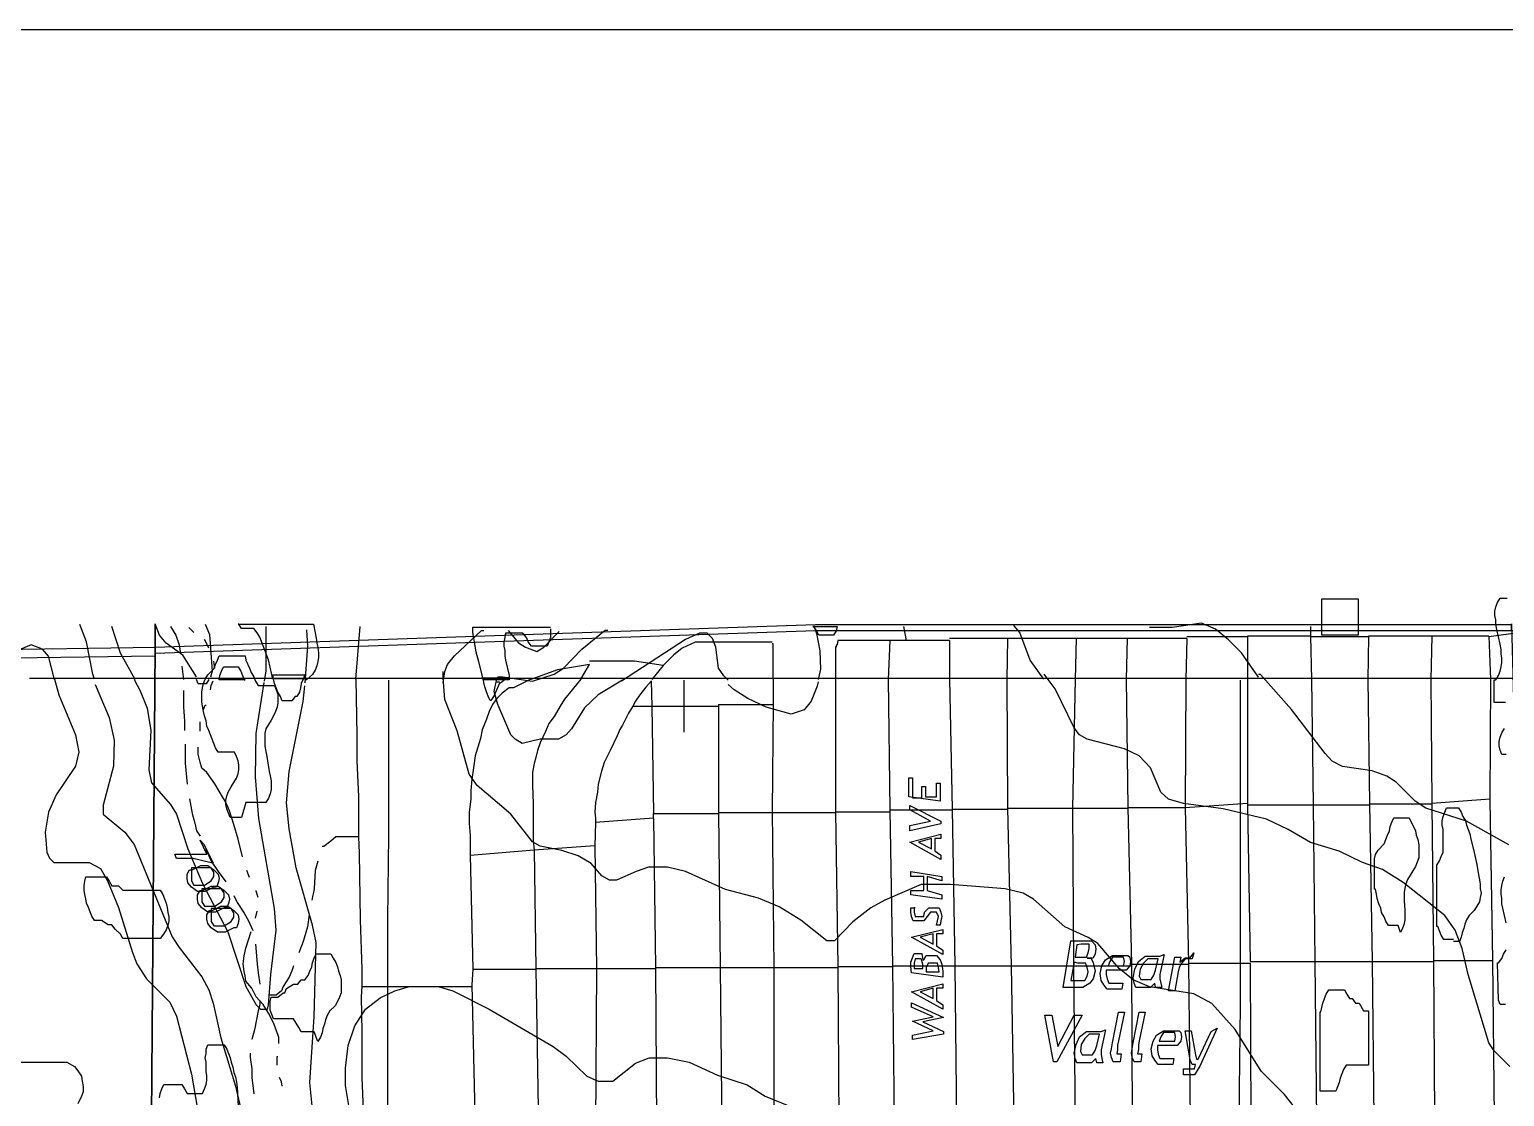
# Model space of a CAD drawing. Extents: x -0.82 to 6.83, y -0.63 to 7.9.
# Drawn here: x 1.631 to 2.53, y 6.971 to 7.621 of the extents above; entities that cross this region are included whole.
import ezdxf

# ---------------------------------------------------------------- set-up
doc = ezdxf.new("R2010")
doc.units = 0
for name, color, linetype in [('Elevations', 7, 'CONTINUOUS'), ('Grid', 7, 'CONTINUOUS'), ('Labels', 7, 'CONTINUOUS'), ('roads', 7, 'CONTINUOUS'), ('topo', 7, 'CONTINUOUS'), ('topo_grid', 7, 'CONTINUOUS'), ('water', 7, 'CONTINUOUS'), ('white', 7, 'CONTINUOUS')]:
    doc.layers.add(name, color=color, linetype=linetype)

msp = doc.modelspace()

# ---------------------------------------------------------------- linework, layer by layer
at = {"layer": 'Elevations', "color": 1}
for points in [[(1.737146, 7.124908), (1.742945, 7.113266), (1.741892, 7.113266), (1.73082, 7.115912), (1.720802, 7.115912), (1.719746, 7.118558), (1.722911, 7.118558), (1.727129, 7.118558), (1.732401, 7.118558), (1.739255, 7.118558), (1.735037, 7.127024)], [(1.743473, 7.109112), (1.746108, 7.106466), (1.746635, 7.10382), (1.746108, 7.101175), (1.745052, 7.098529), (1.74347, 7.098529), (1.738197, 7.095883), (1.733452, 7.095883), (1.729761, 7.098529), (1.727653, 7.101175), (1.727126, 7.10382), (1.727126, 7.106466), (1.728708, 7.109112), (1.730291, 7.109112), (1.735563, 7.111758), (1.739781, 7.111758)], [(1.729764, 7.102259), (1.731346, 7.099614), (1.733982, 7.099614), (1.737672, 7.099614), (1.74189, 7.102259), (1.743473, 7.104905), (1.743473, 7.107551), (1.74189, 7.110197), (1.739255, 7.110197), (1.735564, 7.110197), (1.7324, 7.110197), (1.730818, 7.110197), (1.729762, 7.110197)], [(1.749799, 7.096439), (1.752437, 7.093793), (1.752964, 7.091147), (1.752437, 7.088501), (1.751381, 7.085855), (1.749799, 7.085855), (1.744527, 7.083209), (1.739782, 7.083209), (1.736091, 7.085855), (1.733982, 7.088501), (1.733456, 7.091147), (1.733456, 7.093793), (1.735038, 7.096439), (1.73662, 7.096439), (1.741892, 7.099084), (1.74611, 7.099084)], [(1.736091, 7.089586), (1.737673, 7.08694), (1.740309, 7.08694), (1.743999, 7.08694), (1.748217, 7.089586), (1.7498, 7.092232), (1.7498, 7.094878), (1.748217, 7.097523), (1.74558, 7.097523), (1.74189, 7.097523), (1.738726, 7.097523), (1.737144, 7.097523), (1.736088, 7.097523)], [(1.755599, 7.084321), (1.758234, 7.081675), (1.758761, 7.079029), (1.758234, 7.076383), (1.757181, 7.073737), (1.755599, 7.073737), (1.750327, 7.071091), (1.745581, 7.071091), (1.741891, 7.073737), (1.739782, 7.076383), (1.739256, 7.079029), (1.739256, 7.081675), (1.740838, 7.084321), (1.74242, 7.084321), (1.747693, 7.086966), (1.751911, 7.086966)], [(1.741891, 7.077468), (1.743473, 7.074822), (1.746108, 7.074822), (1.749799, 7.074822), (1.754017, 7.077468), (1.755599, 7.080114), (1.755599, 7.08276), (1.754017, 7.085405), (1.751381, 7.085405), (1.747691, 7.085405), (1.744527, 7.085405), (1.742945, 7.085405), (1.741892, 7.085405)]]:
    msp.add_lwpolyline(points, close=True, dxfattribs=at)
at = {"layer": 'Grid', "color": 1}
for points in [[(1.707619, 7.257252), (1.707619, 7.239261), (1.491972, 7.236086), (1.276851, 7.23344), (1.070167, 7.23344), (0.966822, 7.23344), (0.863478, 7.23344), (0.864005, 7.254606)], [(1.491971, 7.241483), (1.707619, 7.244658), (1.706037, 7.036378), (1.704454, 6.828654), (1.705507, 6.619871), (1.706034, 6.411062), (1.705507, 6.619871), (1.704454, 6.828654), (1.706037, 7.036378), (1.707619, 7.244658), (1.908504, 7.251537), (2.109916, 7.258416), (2.321873, 7.258416), (2.53383, 7.258416), (2.539629, 7.048046), (2.545429, 6.837676), (2.547543, 6.630984), (2.550181, 6.424318), (2.334529, 6.419555), (2.119408, 6.414793), (1.912724, 6.412147), (1.706037, 6.405744), (1.498298, 6.40839)], [(3.285174, 7.257252), (3.152304, 7.257252), (2.940874, 7.254606), (2.734189, 7.254606), (2.533832, 7.254606), (2.533832, 7.25884), (2.533831, 7.254606), (2.321874, 7.254606), (2.109918, 7.254606), (1.908506, 7.247727), (1.707621, 7.240848), (1.707621, 7.25884)]]:
    msp.add_lwpolyline(points, dxfattribs=at)
at = {"layer": 'Labels', "color": 6}
for points in [[(2.168969, 7.152874), (2.174769, 7.152874), (2.174769, 7.159753), (2.176878, 7.159753), (2.176878, 7.153403), (2.183732, 7.153403), (2.183732, 7.16187), (2.18584, 7.16187), (2.18584, 7.150758), (2.166859, 7.153403), (2.166859, 7.165045), (2.168968, 7.165045)], [(2.186369, 7.137052), (2.167388, 7.132819), (2.167388, 7.135994), (2.180042, 7.13864), (2.167388, 7.145519), (2.167388, 7.148165), (2.186369, 7.13864)], [(2.182678, 7.128083), (2.182678, 7.120674), (2.186369, 7.118029), (2.186369, 7.115383), (2.167388, 7.125966), (2.167388, 7.125966), (2.186369, 7.130729), (2.186369, 7.128083)], [(2.17266, 7.125966), (2.180569, 7.121733), (2.180569, 7.128083)], [(2.186896, 7.104879), (2.186896, 7.102233), (2.177933, 7.104879), (2.177933, 7.096412), (2.186896, 7.093766), (2.186896, 7.09112), (2.167915, 7.093766), (2.167915, 7.096412), (2.175824, 7.096412), (2.175824, 7.104879), (2.167915, 7.104879), (2.167915, 7.108054)], [(2.185314, 7.085908), (2.18637, 7.083262), (2.186896, 7.080616), (2.18637, 7.077971), (2.18584, 7.075325), (2.183732, 7.075325), (2.184258, 7.077971), (2.184787, 7.080616), (2.183732, 7.083262), (2.182149, 7.083262), (2.180041, 7.083262), (2.177932, 7.080616), (2.175823, 7.077971), (2.173185, 7.077971), (2.171077, 7.077971), (2.169494, 7.077971), (2.168441, 7.080616), (2.167915, 7.083262), (2.167915, 7.085908), (2.168441, 7.085908), (2.17055, 7.085908), (2.170024, 7.085908), (2.170024, 7.083262), (2.17055, 7.080616), (2.171603, 7.080616), (2.172659, 7.080616), (2.173712, 7.080616), (2.174768, 7.080616), (2.175823, 7.080616), (2.17635, 7.083262), (2.178985, 7.085908), (2.18162, 7.085908), (2.183729, 7.085908)], [(2.183732, 7.070086), (2.183732, 7.062678), (2.187423, 7.060032), (2.187423, 7.057386), (2.168442, 7.067969), (2.168442, 7.067969), (2.187423, 7.072732), (2.187423, 7.070086)], [(2.173715, 7.067969), (2.181623, 7.063736), (2.181623, 7.070086)], [(2.280221, 7.063233), (2.280747, 7.060588), (2.280221, 7.057942), (2.279165, 7.055296), (2.277583, 7.055296), (2.275474, 7.055296), (2.277583, 7.055296), (2.279165, 7.05265), (2.279692, 7.050004), (2.280218, 7.047358), (2.279165, 7.042596), (2.277057, 7.03995), (2.272839, 7.037304), (2.266512, 7.037304), (2.263876, 7.037304), (2.260712, 7.037304), (2.265458, 7.0658), (2.27073, 7.0658), (2.274948, 7.0658), (2.278111, 7.0658)], [(2.269149, 7.063233), (2.268093, 7.055825), (2.270729, 7.055825), (2.273366, 7.055825), (2.274949, 7.055825), (2.276004, 7.058471), (2.276531, 7.061117), (2.276531, 7.063763), (2.275475, 7.063763), (2.273896, 7.063763), (2.271787, 7.063763)], [(2.175296, 7.054264), (2.175822, 7.054264), (2.177405, 7.05691), (2.180569, 7.05691), (2.183732, 7.05691), (2.18584, 7.054264), (2.186896, 7.051618), (2.187423, 7.047385), (2.187423, 7.043681), (2.168441, 7.046326), (2.167915, 7.050031), (2.167915, 7.052676), (2.168968, 7.055322), (2.170024, 7.057968), (2.172132, 7.057968), (2.173185, 7.057968), (2.174768, 7.057968)], [(2.170024, 7.048999), (2.175296, 7.048999), (2.175296, 7.051645), (2.174243, 7.05482), (2.172134, 7.05482), (2.170552, 7.05482), (2.170025, 7.052174)], [(2.301311, 7.055851), (2.301837, 7.053206), (2.301311, 7.05056), (2.299202, 7.047914), (2.296038, 7.047914), (2.29182, 7.047914), (2.289185, 7.047914), (2.287076, 7.047914), (2.287076, 7.045268), (2.287603, 7.042622), (2.288659, 7.039976), (2.290241, 7.039976), (2.292349, 7.039976), (2.294985, 7.039976), (2.297093, 7.039976), (2.296567, 7.036272), (2.293932, 7.036272), (2.291296, 7.036272), (2.287605, 7.036272), (2.285497, 7.038918), (2.283915, 7.041564), (2.283388, 7.045797), (2.284441, 7.05056), (2.28655, 7.054264), (2.290768, 7.05691), (2.294986, 7.05691), (2.298149, 7.05691), (2.300258, 7.05691)], [(2.288129, 7.050586), (2.291293, 7.050586), (2.293928, 7.050586), (2.296037, 7.050586), (2.297619, 7.050586), (2.298146, 7.053232), (2.297619, 7.055878), (2.294984, 7.055878), (2.292346, 7.055878), (2.290764, 7.055878), (2.289182, 7.053232)], [(2.322401, 7.057439), (2.319763, 7.045268), (2.319763, 7.042622), (2.32029, 7.039976), (2.320816, 7.037331), (2.317128, 7.037331), (2.316601, 7.039976), (2.313964, 7.037331), (2.309746, 7.037331), (2.30711, 7.037331), (2.305002, 7.037331), (2.303949, 7.039976), (2.303419, 7.043151), (2.304475, 7.048443), (2.306584, 7.053206), (2.310802, 7.056381), (2.312911, 7.056381), (2.315546, 7.056381), (2.319764, 7.056381)], [(2.308165, 7.042146), (2.3108, 7.042146), (2.312909, 7.042146), (2.314491, 7.042146), (2.316073, 7.044792), (2.317129, 7.047967), (2.318711, 7.054846), (2.317656, 7.054846), (2.31502, 7.054846), (2.312385, 7.054846), (2.309747, 7.0522), (2.307638, 7.048496), (2.307112, 7.044263)], [(2.340327, 7.058497), (2.339271, 7.054793), (2.336636, 7.054793), (2.335054, 7.054793), (2.332945, 7.052147), (2.331363, 7.049501), (2.330836, 7.046856), (2.328728, 7.035214), (2.325037, 7.035214), (2.328727, 7.055851), (2.332418, 7.055851), (2.331891, 7.052676), (2.335055, 7.055322), (2.338218, 7.055322)], [(2.177405, 7.049528), (2.177405, 7.046882), (2.185314, 7.046882), (2.185314, 7.046882), (2.184787, 7.049528), (2.184261, 7.052174), (2.182679, 7.052174), (2.181096, 7.052174), (2.178461, 7.052174)], [(2.267567, 7.052676), (2.265458, 7.041564), (2.267567, 7.041564), (2.271258, 7.041564), (2.273893, 7.041564), (2.275475, 7.04421), (2.276002, 7.046856), (2.275475, 7.049501), (2.27442, 7.052147), (2.272311, 7.052147), (2.269676, 7.052147)], [(2.183732, 7.036881), (2.183732, 7.029473), (2.187423, 7.026827), (2.187423, 7.024181), (2.168442, 7.034764), (2.168442, 7.034764), (2.187423, 7.039527), (2.187423, 7.036881)], [(2.173715, 7.034764), (2.181623, 7.030531), (2.181623, 7.036881)], [(2.18795, 7.008914), (2.168969, 7.005739), (2.168969, 7.008385), (2.181623, 7.011031), (2.168969, 7.016852), (2.168969, 7.016852), (2.181623, 7.019498), (2.168442, 7.025319), (2.168442, 7.027964), (2.18795, 7.018969), (2.18795, 7.018969), (2.175296, 7.016323), (2.18795, 7.010502)], [(2.272312, 7.02053), (2.257022, 6.99206), (2.254913, 6.99206), (2.249641, 7.02053), (2.253859, 7.02053), (2.257549, 7.00148), (2.267567, 7.02053)], [(2.295511, 6.99206), (2.292876, 6.99206), (2.291294, 6.99206), (2.290238, 6.994706), (2.289711, 6.997352), (2.290238, 6.999998), (2.290767, 7.003702), (2.294457, 7.022223), (2.298148, 7.022223), (2.294457, 7.00476), (2.293931, 7.002115), (2.293931, 6.999469), (2.293404, 6.996823), (2.29446, 6.996823), (2.296042, 6.996823)], [(2.308165, 6.99206), (2.305529, 6.99206), (2.303947, 6.99206), (2.302891, 6.994706), (2.302364, 6.997352), (2.302891, 6.999998), (2.303418, 7.003702), (2.307108, 7.022223), (2.310799, 7.022223), (2.307108, 7.00476), (2.306582, 7.002115), (2.306582, 6.999469), (2.306055, 6.996823), (2.307111, 6.996823), (2.308693, 6.996823)], [(2.286548, 7.01156), (2.283913, 6.999389), (2.283913, 6.996744), (2.284439, 6.994098), (2.284966, 6.991452), (2.281275, 6.991452), (2.280748, 6.994098), (2.278113, 6.991452), (2.273895, 6.991452), (2.27126, 6.991452), (2.269151, 6.991452), (2.268095, 6.994098), (2.267569, 6.997273), (2.268622, 7.002564), (2.270731, 7.007327), (2.274949, 7.010502), (2.277057, 7.010502), (2.279695, 7.010502), (2.283913, 7.010502)], [(2.272312, 6.996267), (2.274947, 6.996267), (2.277056, 6.996267), (2.278638, 6.996267), (2.28022, 6.998913), (2.281273, 7.002088), (2.282856, 7.008967), (2.2818, 7.008967), (2.279165, 7.008967), (2.27653, 7.008967), (2.273894, 7.006321), (2.271786, 7.002617), (2.271259, 6.998384)], [(2.332418, 7.009973), (2.332944, 7.007327), (2.332418, 7.004681), (2.330309, 7.002035), (2.327146, 7.002035), (2.322928, 7.002035), (2.32029, 7.002035), (2.318182, 7.002035), (2.318182, 6.999389), (2.318708, 6.996744), (2.319764, 6.994098), (2.321346, 6.994098), (2.323455, 6.994098), (2.32609, 6.994098), (2.328199, 6.994098), (2.327672, 6.990394), (2.325034, 6.990394), (2.322399, 6.990394), (2.318709, 6.990394), (2.3166, 6.993039), (2.315018, 6.995685), (2.314491, 6.999919), (2.315544, 7.004681), (2.317653, 7.008385), (2.321871, 7.011031), (2.326089, 7.011031), (2.329253, 7.011031), (2.331362, 7.011031)], [(2.319237, 7.004708), (2.322401, 7.004708), (2.325036, 7.004708), (2.327145, 7.004708), (2.328727, 7.004708), (2.329254, 7.007353), (2.328727, 7.009999), (2.326092, 7.009999), (2.323457, 7.009999), (2.321875, 7.009999), (2.320292, 7.007353)], [(2.354562, 7.012619), (2.344017, 6.989335), (2.342435, 6.986689), (2.340853, 6.984044), (2.33769, 6.984044), (2.333999, 6.984044), (2.333999, 6.987748), (2.337162, 6.987748), (2.33927, 6.987748), (2.340853, 6.987748), (2.341379, 6.990394), (2.340326, 6.990394), (2.33927, 6.990394), (2.338217, 6.993039), (2.337691, 6.995685), (2.335053, 7.011031), (2.338744, 7.011031), (2.341379, 6.996214), (2.341906, 6.993569), (2.342961, 6.993569), (2.350871, 7.010502)]]:
    msp.add_lwpolyline(points, close=True, dxfattribs=at)
at = {"layer": 'roads', "color": 7}
msp.add_lwpolyline([(2.418363, 7.274133), (2.440507, 7.274133), (2.440507, 7.251908), (2.418363, 7.251908)], close=True, dxfattribs=at)
for points in [[(1.71711, 7.257252), (1.720274, 7.251961), (1.722383, 7.24614), (1.722912, 7.241906)], [(1.829943, 7.225105), (1.832578, 7.257252)], [(2.165279, 7.248812), (2.163697, 7.257279)], [(2.373018, 7.250929), (2.336111, 7.250929)], [(2.373018, 7.250929), (2.373018, 7.225)], [(2.411508, 7.251458), (2.373019, 7.251458)], [(2.411508, 7.257252), (2.411508, 7.251431)], [(2.411508, 7.251458), (2.412035, 7.225)], [(2.446834, 7.250929), (2.411509, 7.250929)], [(2.446834, 7.250929), (2.446308, 7.225)], [(2.485324, 7.251458), (2.446835, 7.251458)], [(2.485324, 7.251458), (2.484798, 7.225)], [(2.520123, 7.251458), (2.485325, 7.251458)], [(2.520123, 7.251458), (2.521179, 7.225)], [(2.539632, 7.253575), (2.520124, 7.250929)], [(2.083554, 7.24778), (2.082498, 7.24778), (2.079336, 7.24778), (2.043482, 7.24778), (2.036628, 7.24778), (2.02872, 7.244076), (2.023447, 7.239843), (2.01712, 7.233493)], [(2.084081, 7.225105), (2.084081, 7.246801), (2.083555, 7.246801)], [(2.122044, 7.245134), (2.122044, 7.225026)], [(2.123098, 7.246722), (2.122045, 7.244076)], [(2.155261, 7.248812), (2.129953, 7.248812), (2.123626, 7.248812), (2.123099, 7.246166)], [(2.155261, 7.248812), (2.154205, 7.225)], [(2.165279, 7.248812), (2.155261, 7.248812)], [(2.191641, 7.248812), (2.165279, 7.248812)], [(2.191641, 7.248812), (2.191641, 7.225)], [(2.226968, 7.24987), (2.191642, 7.24987)], [(2.226968, 7.24987), (2.226441, 7.225)], [(2.268621, 7.24987), (2.226969, 7.24987)], [(2.268621, 7.24987), (2.268095, 7.225)], [(2.299729, 7.24987), (2.268622, 7.24987)], [(2.299729, 7.24987), (2.299202, 7.225)], [(2.33611, 7.24987), (2.29973, 7.24987)], [(2.33611, 7.24987), (2.335583, 7.225)], [(1.723965, 7.233016), (1.725018, 7.225079)], [(1.972303, 7.234048), (1.952795, 7.230873), (1.93645, 7.225053)], [(1.96703, 7.225105), (1.972302, 7.234101)], [(2.017119, 7.233546), (1.99972, 7.236191), (1.987066, 7.236191), (1.979158, 7.236191), (1.972303, 7.236191)], [(2.017119, 7.233546), (2.010265, 7.225079)], [(1.829943, 7.225105), (1.83047, 7.191345), (1.83047, 7.17547), (1.831523, 7.153774), (1.831523, 7.13684), (1.831523, 7.128903)], [(1.936449, 7.225105), (1.931176, 7.22246), (1.925904, 7.219814), (1.923266, 7.219814), (1.919049, 7.216639), (1.915885, 7.213464), (1.91325, 7.20976), (1.911141, 7.205526), (1.909559, 7.200764), (1.906924, 7.194414), (1.905868, 7.189122), (1.904286, 7.18383), (1.902703, 7.178539), (1.901648, 7.17113), (1.900595, 7.164251), (1.900068, 7.157372), (1.900068, 7.15208), (1.899012, 7.144143), (1.899012, 7.137264), (1.899539, 7.129855), (1.899539, 7.123505), (1.899539, 7.118214)], [(1.96703, 7.225105), (1.961757, 7.218755), (1.957012, 7.212935), (1.954377, 7.208701), (1.950686, 7.202351), (1.947523, 7.198118), (1.945414, 7.193355), (1.94225, 7.186476), (1.940668, 7.181714), (1.939615, 7.17748), (1.938559, 7.173776), (1.937506, 7.168485), (1.937506, 7.160547), (1.938033, 7.149435), (1.938033, 7.135147), (1.938033, 7.12721), (1.938559, 7.12086)], [(2.009738, 7.224047), (2.006574, 7.220343), (2.002884, 7.21558), (2.000246, 7.211876), (1.998664, 7.208701)], [(2.009738, 7.224047), (2.010264, 7.208701)], [(2.009738, 7.224047), (2.010264, 7.224047), (2.010264, 7.224047)], [(2.084081, 7.225105), (2.084081, 7.210289)], [(2.122044, 7.225105), (2.122044, 7.144434)], [(2.154206, 7.225105), (2.155262, 7.145492), (2.156844, 7.050586)], [(2.191641, 7.225105), (2.193223, 7.146021)], [(2.22644, 7.225105), (2.226966, 7.146551)], [(2.268094, 7.225105), (2.266512, 7.146551)], [(2.299202, 7.225105), (2.300258, 7.147053)], [(2.335583, 7.225105), (2.335056, 7.147053)], [(2.373018, 7.225105), (2.373018, 7.148641)], [(2.412035, 7.225105), (2.413091, 7.148641), (2.414144, 7.053206)], [(2.446307, 7.225105), (2.44736, 7.14917)], [(2.484797, 7.225105), (2.485324, 7.149699)], [(2.521178, 7.225105), (2.520652, 7.151287), (2.522231, 7.054264)], [(1.725019, 7.218253), (1.725019, 7.208199), (1.725546, 7.199732), (1.725546, 7.193911)], [(1.998666, 7.208754), (1.996028, 7.204521), (1.992338, 7.197113), (1.990756, 7.194467), (1.989173, 7.190763), (1.984955, 7.181767), (1.981265, 7.174358), (1.979683, 7.169067), (1.977574, 7.161129), (1.977048, 7.156367), (1.975992, 7.150017), (1.975466, 7.144196), (1.975992, 7.140492), (1.975992, 7.137846)], [(1.998666, 7.208754), (2.010265, 7.208754)], [(2.010265, 7.208754), (2.050863, 7.208754)], [(2.010265, 7.208754), (2.011321, 7.143376)], [(2.050864, 7.209813), (2.08408, 7.209813)], [(2.050864, 7.209813), (2.050864, 7.143905)], [(2.084082, 7.210342), (2.083555, 7.144963)], [(1.726073, 7.18555), (1.726073, 7.173909), (1.727129, 7.161209), (1.727129, 7.161209)], [(1.72871, 7.152345), (1.730292, 7.143349), (1.731874, 7.137528), (1.73293, 7.132766), (1.735039, 7.129591)], [(2.485324, 7.149699), (2.520649, 7.152345)], [(2.011319, 7.140201), (2.011319, 7.143376)], [(2.011319, 7.143376), (2.050863, 7.143376)], [(2.050864, 7.143905), (2.051917, 7.049528)], [(2.050864, 7.143905), (2.083553, 7.143905), (2.122042, 7.143905)], [(2.083554, 7.144963), (2.08461, 7.049528)], [(2.122044, 7.144434), (2.15526, 7.144434)], [(2.122044, 7.144434), (2.123626, 7.050057), (2.124679, 6.859187)], [(2.155261, 7.145492), (2.193222, 7.145492)], [(2.193223, 7.146021), (2.194805, 7.050586)], [(2.193223, 7.146021), (2.226967, 7.146021)], [(2.226968, 7.146551), (2.229077, 7.050586)], [(2.226968, 7.146551), (2.266511, 7.146551), (2.267038, 7.050586)], [(2.266512, 7.146551), (2.300256, 7.146551)], [(2.300257, 7.147053), (2.302366, 7.051645)], [(2.300257, 7.147053), (2.335055, 7.147053), (2.337164, 7.052174)], [(2.335056, 7.147053), (2.373017, 7.149699)], [(2.373018, 7.148641), (2.413089, 7.148641)], [(2.373018, 7.148641), (2.3746, 7.053206)], [(2.41309, 7.148641), (2.447361, 7.148641)], [(2.447361, 7.14917), (2.485323, 7.14917), (2.486379, 7.053206)], [(2.447361, 7.14917), (2.448943, 7.053206), (2.449999, 6.957268), (2.451578, 6.862362)], [(1.975993, 7.13811), (1.975466, 7.123294)], [(1.975993, 7.13811), (2.011319, 7.140756)], [(2.011319, 7.140201), (2.012375, 7.049528)], [(1.831525, 7.129141), (1.822562, 7.129141), (1.817817, 7.129141), (1.814653, 7.126495), (1.810435, 7.12332), (1.809382, 7.12332)], [(1.831525, 7.129141), (1.832051, 7.119087), (1.832578, 7.0785), (1.833631, 7.048443), (1.833631, 7.03786)], [(1.7382, 7.12123), (1.738727, 7.12123), (1.74189, 7.114351), (1.746108, 7.108001), (1.750853, 7.101651), (1.750853, 7.101651)], [(1.899541, 7.118055), (1.938557, 7.12123)], [(1.899541, 7.118055), (1.901123, 7.04847)], [(1.938558, 7.12123), (1.975465, 7.123876)], [(1.938558, 7.12123), (1.939611, 7.048999)], [(1.975466, 7.123347), (1.976522, 7.048999)], [(1.806744, 7.114377), (1.805162, 7.108556), (1.804635, 7.097444), (1.803053, 7.090565)], [(1.7556, 7.09329), (1.757709, 7.089057), (1.761927, 7.082707), (1.764562, 7.077944), (1.767197, 7.072123), (1.767197, 7.072123)], [(1.801471, 7.081675), (1.800418, 7.074266), (1.79778, 7.065271), (1.795145, 7.058391)], [(1.768781, 7.063763), (1.769308, 7.059), (1.769834, 7.051592), (1.770361, 7.0463), (1.771416, 7.039421), (1.771416, 7.039421)], [(2.3746, 7.053206), (2.414143, 7.053206)], [(2.414144, 7.053206), (2.4152, 6.956739)], [(2.414144, 7.053206), (2.448942, 7.053206)], [(2.448943, 7.053206), (2.486378, 7.053206)], [(2.486379, 7.053735), (2.486906, 6.9583)], [(2.486379, 7.053735), (2.522231, 7.053735)], [(2.522232, 7.054264), (2.523288, 6.9583), (2.524341, 6.883449)], [(1.791981, 7.050586), (1.790925, 7.047411), (1.789343, 7.043707), (1.785653, 7.037886), (1.784598, 7.03524), (1.781435, 7.032595), (1.778271, 7.032595), (1.777218, 7.032595)], [(1.901123, 7.04847), (1.900597, 7.038945)], [(1.901123, 7.04847), (1.939612, 7.04847), (1.941194, 6.951447)], [(1.939612, 7.048999), (1.97652, 7.048999)], [(1.976521, 7.048999), (1.975995, 6.953034)], [(1.976521, 7.048999), (2.012373, 7.048999)], [(2.012374, 7.049528), (2.01343, 6.890302)], [(2.012374, 7.049528), (2.051918, 7.049528)], [(2.051918, 7.049528), (2.084608, 7.049528)], [(2.051918, 7.049528), (2.0535, 6.89136)], [(2.084609, 7.049528), (2.123625, 7.049528)], [(2.084609, 7.049528), (2.084609, 6.891889)], [(2.123626, 7.050057), (2.156842, 7.050057)], [(2.156842, 7.050586), (2.157898, 6.955151)], [(2.156842, 7.050586), (2.194804, 7.050586)], [(2.194805, 7.050586), (2.229076, 7.050586), (2.267037, 7.050586)], [(2.194805, 7.050586), (2.195858, 6.95568)], [(2.229077, 7.050586), (2.230657, 6.95568)], [(2.267039, 7.050586), (2.268095, 6.95568)], [(2.267039, 7.050586), (2.302365, 7.050586)], [(2.302366, 7.051645), (2.302893, 6.956209)], [(2.302366, 7.051645), (2.337164, 7.051645)], [(2.337165, 7.052174), (2.374599, 7.052174), (2.375125, 6.956236)], [(2.337165, 7.052174), (2.338218, 6.956739)], [(1.833634, 7.037913), (1.833107, 7.031563), (1.833634, 7.010396), (1.833634, 6.982456), (1.834687, 6.957585), (1.835214, 6.939594), (1.835214, 6.934831), (1.834687, 6.931656), (1.833105, 6.92901), (1.83047, 6.92901), (1.827305, 6.92901), (1.822033, 6.92901), (1.815706, 6.931656), (1.808324, 6.934302), (1.803052, 6.934302), (1.800417, 6.934302), (1.797253, 6.934302), (1.795671, 6.934302), (1.789344, 6.929539), (1.781963, 6.925306), (1.775109, 6.925306), (1.769836, 6.92266)], [(1.833634, 7.037913), (1.900594, 7.037913)], [(1.900596, 7.038971), (1.902705, 6.951447)], [(1.771417, 7.029499), (1.771417, 7.026853), (1.770364, 7.023149), (1.768255, 7.011507), (1.766673, 7.005686), (1.766673, 7.005686)], [(1.625359, 6.991849), (1.632214, 6.991849), (1.641177, 6.991849), (1.646976, 6.991849), (1.651194, 6.991849), (1.653832, 6.991849), (1.658577, 6.989203), (1.660686, 6.986557), (1.662795, 6.983382), (1.663321, 6.980207), (1.663848, 6.977032), (1.663848, 6.973857), (1.662792, 6.971211), (1.660683, 6.966449)], [(1.765618, 6.997326), (1.765618, 6.99468), (1.766671, 6.987801), (1.766671, 6.982509), (1.767727, 6.972455)]]:
    msp.add_lwpolyline(points, dxfattribs=at)
at = {"layer": 'topo', "color": 2}
for points in [[(1.646457, 7.225), (1.642767, 7.239287), (1.639076, 7.24352), (1.632222, 7.246166), (1.625895, 7.24352), (1.611132, 7.236112), (1.604278, 7.233466), (1.592678, 7.233466), (1.585824, 7.236112), (1.581079, 7.241933), (1.57897, 7.2504), (1.578444, 7.257279)], [(1.670711, 7.225105), (1.669658, 7.22828), (1.665967, 7.24786), (1.662804, 7.255797), (1.661748, 7.258443)], [(1.695492, 7.225053), (1.686529, 7.240928), (1.681257, 7.257332)], [(1.732929, 7.226561), (1.724493, 7.23979), (1.714471, 7.247198), (1.710254, 7.251961), (1.707616, 7.25884)], [(1.738202, 7.258734), (1.740837, 7.252384), (1.742419, 7.230159), (1.741364, 7.226455)], [(1.775106, 7.257252), (1.775106, 7.254606), (1.775106, 7.230265), (1.774056, 7.223915)], [(1.799888, 7.255268), (1.800414, 7.245214), (1.798832, 7.222989)], [(1.883197, 7.222989), (1.88425, 7.229868), (1.885832, 7.234101), (1.89005, 7.239393), (1.906395, 7.254739), (1.907977, 7.254739)], [(1.915358, 7.223915), (1.916411, 7.226561), (1.919575, 7.226561), (1.937501, 7.223915), (1.950682, 7.228148), (1.956482, 7.231852), (1.967558, 7.243494), (1.981794, 7.255136), (1.983376, 7.255136)], [(1.92274, 7.254739), (1.929067, 7.24733), (1.933285, 7.244685), (1.940139, 7.242039), (1.944357, 7.244685), (1.953848, 7.25421)], [(2.056664, 7.224576), (2.054026, 7.227222), (2.050863, 7.231985), (2.049281, 7.244685), (2.047172, 7.249976), (2.044009, 7.253151), (2.039264, 7.253151), (2.030828, 7.249447), (1.991811, 7.224047)], [(2.108861, 7.257781), (2.110443, 7.253019), (2.112552, 7.242436), (2.113078, 7.231323), (2.111496, 7.224973)], [(2.249112, 7.225105), (2.240677, 7.236747), (2.23435, 7.25368), (2.230659, 7.257914)], [(2.379872, 7.226455), (2.369327, 7.241271), (2.361419, 7.249209), (2.35351, 7.255559), (2.345074, 7.259263), (2.327148, 7.256617), (2.316603, 7.256617), (2.313439, 7.256617)], [(1.646457, 7.225185), (1.649092, 7.21566), (1.659111, 7.191318), (1.661219, 7.180735), (1.659111, 7.172268), (1.647511, 7.154806), (1.642766, 7.144222), (1.640655, 7.132051), (1.641711, 7.119881), (1.643293, 7.116176), (1.645928, 7.113531), (1.667547, 7.113531), (1.674401, 7.109826), (1.678619, 7.102418), (1.685473, 7.086014), (1.693909, 7.058577), (1.696547, 7.051698), (1.702346, 7.042702), (1.716582, 7.028414), (1.7208, 7.019948), (1.729763, 6.984626), (1.737149, 6.941895)], [(1.694965, 7.225053), (1.698656, 7.218173), (1.702874, 7.20759), (1.704983, 7.193832), (1.703927, 7.170019), (1.705509, 7.162082), (1.717108, 7.148853), (1.720799, 7.143032), (1.727653, 7.121865), (1.736616, 7.100698), (1.751907, 7.071171), (1.762979, 7.037939), (1.769306, 7.026827), (1.771942, 7.024181), (1.775105, 7.024181), (1.77616, 7.024181), (1.776687, 7.026827), (1.778269, 7.045348), (1.781432, 7.072229), (1.780379, 7.085458), (1.770888, 7.14028), (1.76878, 7.16568), (1.769306, 7.192138), (1.774052, 7.223253)], [(1.740309, 7.225), (1.738727, 7.222354), (1.736618, 7.222354), (1.733983, 7.222354), (1.73293, 7.225)], [(2.407833, 6.956739), (2.395707, 6.972084), (2.381471, 6.986372), (2.365654, 7.011772), (2.351413, 7.027647), (2.340341, 7.033468), (2.313453, 7.037701), (2.303434, 7.041934), (2.294998, 7.048814), (2.281817, 7.064159), (2.276018, 7.067864), (2.261782, 7.074214), (2.242801, 7.091147), (2.236474, 7.094851), (2.225402, 7.097497), (2.192186, 7.100143), (2.183208, 7.100143), (2.174245, 7.100143), (2.152096, 7.090618), (2.14366, 7.085855), (2.132588, 7.077389), (2.121516, 7.065747), (2.116771, 7.065747), (2.100954, 7.078447), (2.087772, 7.086384), (2.075119, 7.091676), (2.055083, 7.096968), (2.03083, 7.10808), (2.019758, 7.110726), (2.008158, 7.110726), (2.000777, 7.10808), (1.98865, 7.102789), (1.984432, 7.102789), (1.979687, 7.105434), (1.973356, 7.112843), (1.965447, 7.117605), (1.955429, 7.12078), (1.942248, 7.123426), (1.937503, 7.126072), (1.924322, 7.143005), (1.903759, 7.160468), (1.899014, 7.167347), (1.891633, 7.193805), (1.884251, 7.212855), (1.883198, 7.226084), (1.883198, 7.229789)], [(1.992337, 7.224576), (1.977574, 7.21558), (1.969138, 7.207643), (1.961229, 7.194943), (1.958066, 7.191239), (1.953321, 7.188593), (1.942248, 7.188593), (1.931176, 7.185947), (1.926958, 7.188593), (1.924323, 7.191239), (1.916414, 7.20976), (1.914305, 7.217697), (1.915361, 7.223518), (1.91747, 7.223518)], [(2.111498, 7.223518), (2.110972, 7.220872), (2.107282, 7.211876), (2.103064, 7.206585), (2.095154, 7.203939), (2.079864, 7.208172), (2.068792, 7.213464), (2.060356, 7.218755), (2.056666, 7.22193)], [(2.53278, 6.989282), (2.523288, 6.998807), (2.520126, 7.00357), (2.507471, 7.045215), (2.50378, 7.06109), (2.499562, 7.072203), (2.493235, 7.081199), (2.467929, 7.101307), (2.455274, 7.109244), (2.443147, 7.113478), (2.428913, 7.120357), (2.411513, 7.125649), (2.397804, 7.133586), (2.384619, 7.139936), (2.358256, 7.146286), (2.334003, 7.149461), (2.32504, 7.152107), (2.320296, 7.15634), (2.313968, 7.171157), (2.307115, 7.178565), (2.29815, 7.182799), (2.275479, 7.188619), (2.270734, 7.191265), (2.26757, 7.195499), (2.255971, 7.219311), (2.249117, 7.228307)], [(2.532238, 7.124326), (2.506403, 7.138613), (2.481622, 7.146551), (2.475295, 7.150784), (2.463696, 7.162426), (2.457896, 7.16613), (2.448933, 7.169305), (2.431007, 7.171951), (2.42468, 7.175126), (2.420462, 7.179888), (2.399899, 7.20677), (2.380918, 7.227936), (2.379865, 7.227936)], [(1.671238, 7.221878), (1.679674, 7.201769), (1.682838, 7.188011), (1.682312, 7.172136), (1.675985, 7.148323), (1.675985, 7.143032), (1.689166, 7.131919), (1.694964, 7.124511), (1.718163, 7.068102), (1.722381, 7.061752), (1.736089, 7.04376), (1.740309, 7.035823), (1.742944, 7.027885), (1.747689, 7.006718), (1.756652, 6.977191), (1.760343, 6.961316)], [(1.804109, 6.957135), (1.802001, 6.97936), (1.804636, 7.019418), (1.805689, 7.064768), (1.80358, 7.075351), (1.793563, 7.110144), (1.789345, 7.133956), (1.787763, 7.149831), (1.789345, 7.168881), (1.797781, 7.211585), (1.798834, 7.22111)], [(1.826254, 6.961686), (1.823619, 6.977561), (1.823619, 6.988145), (1.825201, 7.001903), (1.829419, 7.014074), (1.835746, 7.024128), (1.844709, 7.031007), (1.853672, 7.03524), (1.862635, 7.037886), (1.880034, 7.037886), (1.888997, 7.03524), (1.911142, 7.024128), (1.950162, 7.001374), (1.958071, 6.995553), (1.970725, 6.983382), (1.977579, 6.980207), (1.986542, 6.980207), (2.000251, 6.99132), (2.008686, 6.994495), (2.019759, 6.994495), (2.03294, 6.991849), (2.050339, 6.983911), (2.068265, 6.97809), (2.079337, 6.971211), (2.094627, 6.964861)]]:
    msp.add_lwpolyline(points, dxfattribs=at)
at = {"layer": 'topo_grid', "color": 7}
for points in [[(1.848383, 6.358304), (1.848383, 6.409977), (1.848383, 6.461121), (1.848383, 6.512794), (1.848912, 6.564467), (1.848912, 6.615611), (1.848912, 6.667284), (1.848912, 6.718931), (1.848912, 6.770075), (1.849438, 6.821748), (1.849438, 6.872892), (1.849438, 6.924565), (1.849438, 6.976238), (1.849438, 7.027382), (1.849438, 7.079055), (1.849965, 7.130199), (1.849965, 7.181873), (1.849965, 7.224576)], [(2.367205, 6.357246), (2.367205, 6.408919), (2.367732, 6.460592), (2.367732, 6.511736), (2.367732, 6.563409), (2.367732, 6.614553), (2.367732, 6.666226), (2.368258, 6.717899), (2.368258, 6.769017), (2.368258, 6.82069), (2.368258, 6.871834), (2.368258, 6.923507), (2.368258, 6.97518), (2.368785, 7.026324), (2.368785, 7.077997), (2.368785, 7.129141), (2.368785, 7.180814), (2.368785, 7.224576)]]:
    msp.add_lwpolyline(points, dxfattribs=at)
at = {"layer": 'water', "color": 4}
for points in [[(1.731346, 7.253575), (1.728182, 7.25675)], [(1.740309, 7.244076), (1.739256, 7.246722), (1.737674, 7.249368)], [(1.744, 7.231958), (1.743473, 7.236191)], [(1.741363, 7.218782), (1.741889, 7.221428), (1.742945, 7.224074)], [(1.737145, 7.206638), (1.738201, 7.209283), (1.738727, 7.209283)], [(1.735036, 7.193461), (1.735036, 7.196636), (1.735036, 7.199282)], [(1.760872, 7.117023), (1.760872, 7.117023), (1.758237, 7.127606), (1.755599, 7.136602), (1.752964, 7.145069), (1.751381, 7.148773), (1.749273, 7.152477), (1.744001, 7.161473), (1.739255, 7.168352), (1.736092, 7.170998), (1.735039, 7.174702), (1.733983, 7.179465), (1.733983, 7.183698), (1.733983, 7.183698)], [(1.76509, 7.10435), (1.763508, 7.108583)], [(1.770363, 7.092232), (1.769307, 7.095936), (1.768781, 7.095936)], [(1.76878, 7.079585), (1.769836, 7.083818)], [(1.783017, 7.00312), (1.783017, 7.006824), (1.781435, 7.011587), (1.779853, 7.01582), (1.77669, 7.021641), (1.773527, 7.026933), (1.769309, 7.031695), (1.766671, 7.036987), (1.762981, 7.04122), (1.762454, 7.044395), (1.761928, 7.047041), (1.761401, 7.051803), (1.761928, 7.056566), (1.762983, 7.061328), (1.766147, 7.071383)], [(1.781962, 6.989944), (1.781962, 6.99259), (1.781962, 6.995235), (1.782488, 6.995235)], [(1.785125, 6.977297), (1.784598, 6.979943), (1.783545, 6.982588)]]:
    msp.add_lwpolyline(points, dxfattribs=at)
at = {"layer": 'white', "color": 7}
for points in [[(-0.35712, 3.65376), (-0.35712, 7.621001), (2.887564, 7.621001)], [(2.530147, 7.211056), (2.528038, 7.211056), (2.525929, 7.211056), (2.524347, 7.211056), (2.523294, 7.211056), (2.523294, 7.224814), (2.524347, 7.224814), (2.525929, 7.22746), (2.526983, 7.230106), (2.527512, 7.232752), (2.528038, 7.235398), (2.528038, 7.238044), (2.527512, 7.240689), (2.527512, 7.243335), (2.526983, 7.24651), (2.524874, 7.255506), (2.524347, 7.258681), (2.524347, 7.261327), (2.523821, 7.263973), (2.523821, 7.266619), (2.524347, 7.269264), (2.525403, 7.27191), (2.526983, 7.274556), (2.528565, 7.274556), (2.5312, 7.274556)], [(1.799361, 7.22537), (1.779327, 7.22537), (1.7788, 7.228016), (1.776692, 7.237012), (1.775636, 7.239658), (1.774583, 7.242833), (1.773527, 7.245478), (1.772474, 7.248124), (1.771418, 7.25077), (1.769839, 7.253416), (1.76773, 7.256062), (1.765621, 7.256062), (1.763513, 7.256062), (1.761931, 7.256062), (1.760348, 7.256062), (1.758766, 7.258708), (1.75824, 7.258708), (1.804111, 7.258708), (1.805693, 7.250241), (1.806219, 7.247066), (1.806749, 7.24442), (1.807275, 7.241245), (1.807275, 7.238599), (1.806749, 7.235953), (1.806219, 7.233308), (1.805166, 7.230662), (1.803584, 7.228016), (1.799893, 7.224841), (1.799361, 7.224841), (1.799361, 7.224841)], [(1.948576, 7.255903), (1.948576, 7.253257), (1.948576, 7.250611), (1.94752, 7.247965), (1.946467, 7.24532), (1.944359, 7.24532), (1.94225, 7.24532), (1.940668, 7.24532), (1.938559, 7.24532), (1.936977, 7.24532), (1.934868, 7.247965), (1.933815, 7.250611), (1.931706, 7.253257), (1.930124, 7.253257), (1.928015, 7.253257), (1.926433, 7.253257), (1.924324, 7.253257), (1.922742, 7.253257), (1.92116, 7.253257), (1.920633, 7.250611), (1.920107, 7.247965), (1.920107, 7.24532), (1.920633, 7.242674), (1.920633, 7.239499), (1.92116, 7.236853), (1.923269, 7.227328), (1.923269, 7.224682), (1.907452, 7.224682), (1.906396, 7.229445), (1.904814, 7.235795), (1.903234, 7.241615), (1.902179, 7.247965), (1.901652, 7.25114), (1.901126, 7.253786), (1.901126, 7.256961), (1.901126, 7.256961), (1.948578, 7.256961), (1.948576, 7.256961), (1.948576, 7.256961)], [(2.547013, 7.225582), (2.507469, 7.225582), (2.467399, 7.225582), (2.427856, 7.225582), (2.38778, 7.225582), (2.348237, 7.225582), (2.308166, 7.225582), (2.268623, 7.225582), (2.228552, 7.225582), (2.189005, 7.225582), (2.148934, 7.225582), (2.109391, 7.225582), (2.06932, 7.225582), (2.029777, 7.225582), (1.989702, 7.225582), (1.950158, 7.225582), (1.910087, 7.225582), (1.870017, 7.225582), (1.830474, 7.225582), (1.790398, 7.225582), (1.750855, 7.225582), (1.710784, 7.225582), (1.671241, 7.225582), (1.631166, 7.225582)], [(2.547011, 7.225582), (2.507468, 7.225582), (2.467397, 7.225582), (2.427853, 7.225582), (2.387783, 7.225582), (2.348235, 7.225582), (2.308164, 7.225582), (2.268621, 7.225582), (2.22855, 7.225582), (2.189007, 7.225582), (2.148932, 7.225582), (2.109389, 7.225582), (2.069318, 7.225582), (2.029775, 7.225582), (1.989704, 7.225582), (1.950156, 7.225582), (1.910086, 7.225582), (1.870015, 7.225582), (1.830471, 7.225582), (1.790397, 7.225582), (1.750853, 7.225582), (1.710782, 7.225582), (1.671239, 7.225582), (1.631168, 7.225582)], [(2.029774, 7.224523), (2.029774, 7.192879)], [(2.530673, 7.179306), (2.529091, 7.179306), (2.528038, 7.179306), (2.526983, 7.181952), (2.526456, 7.184598), (2.526456, 7.187244), (2.526983, 7.189889), (2.528038, 7.192535), (2.52962, 7.195181)], [(2.498506, 7.066488), (2.496924, 7.066488), (2.494815, 7.066488), (2.492706, 7.066488), (2.491124, 7.069134), (2.490071, 7.071779), (2.489015, 7.074425), (2.488489, 7.074425), (2.488489, 7.111837), (2.490071, 7.114483), (2.491124, 7.117129), (2.49218, 7.119775), (2.49218, 7.122421), (2.49218, 7.125066), (2.49218, 7.127712), (2.49218, 7.133533), (2.491653, 7.136179), (2.491653, 7.138825), (2.49218, 7.141471), (2.493233, 7.144116), (2.494288, 7.146762), (2.495871, 7.146762), (2.497979, 7.146762), (2.500088, 7.146762), (2.50167, 7.146762), (2.503253, 7.144116), (2.504306, 7.141471), (2.505888, 7.138825), (2.506414, 7.136179), (2.50747, 7.133533), (2.508523, 7.130887), (2.50905, 7.127712), (2.510632, 7.121362), (2.512741, 7.112366), (2.513796, 7.106016), (2.514323, 7.102841), (2.514849, 7.100196), (2.514849, 7.09755), (2.515376, 7.094904), (2.514849, 7.092258), (2.514323, 7.089612), (2.512741, 7.086966), (2.511158, 7.084321), (2.507995, 7.081146), (2.506413, 7.0785), (2.505357, 7.075854), (2.504831, 7.073208), (2.503778, 7.070562), (2.503251, 7.067916), (2.502196, 7.065271), (2.500613, 7.065271), (2.498507, 7.065271), (2.498507, 7.065271)], [(2.530671, 7.076648), (2.528562, 7.085644), (2.528036, 7.088289), (2.528036, 7.091464), (2.527509, 7.09411), (2.527509, 7.096756), (2.528036, 7.099402), (2.528562, 7.102048), (2.529615, 7.104694)], [(2.530144, 7.026906), (2.528562, 7.026906), (2.52698, 7.026906), (2.525927, 7.029552), (2.5254, 7.052306), (2.525927, 7.052306), (2.528036, 7.054952), (2.529089, 7.057598), (2.530671, 7.060244)], [(1.710259, 6.970206), (1.710786, 6.972852), (1.711841, 6.975498), (1.712895, 6.978143), (1.715003, 6.978143), (1.716585, 6.978143), (1.718694, 6.978143), (1.720803, 6.978143), (1.722385, 6.978143), (1.723967, 6.978143), (1.72555, 6.975498), (1.727132, 6.972852), (1.728714, 6.972852), (1.730823, 6.972852), (1.732931, 6.972852), (1.73504, 6.972852), (1.736622, 6.972852), (1.737678, 6.975498), (1.738731, 6.978143), (1.739258, 6.980789), (1.739258, 6.983435), (1.738731, 6.986081), (1.738731, 6.991902), (1.738205, 6.994548), (1.738731, 6.997193), (1.738731, 6.999839), (1.739787, 7.002485), (1.74084, 7.002485), (1.742422, 7.002485), (1.744531, 7.002485), (1.746639, 7.002485), (1.748222, 7.002485), (1.749804, 7.002485), (1.751386, 6.999839), (1.752442, 6.997193), (1.753495, 6.994548), (1.754021, 6.991902), (1.755077, 6.988727), (1.755604, 6.985552), (1.756657, 6.982906), (1.757183, 6.979731), (1.757712, 6.976556), (1.758234, 6.964914)]]:
    msp.add_lwpolyline(points, dxfattribs=at)
for points in [[(2.117298, 7.252066), (2.115716, 7.252066), (2.113607, 7.252066), (2.112025, 7.252066), (2.110443, 7.254712), (2.10886, 7.257358), (2.108334, 7.257358), (2.123097, 7.257358), (2.123097, 7.257358), (2.12257, 7.254712), (2.120988, 7.252066), (2.119406, 7.252066), (2.117297, 7.252066)], [(1.760345, 7.140968), (1.757709, 7.140968), (1.7556, 7.140968), (1.753492, 7.140968), (1.752436, 7.143614), (1.751383, 7.14626), (1.750856, 7.148905), (1.750856, 7.151551), (1.751383, 7.154197), (1.752436, 7.156843), (1.754018, 7.159489), (1.7556, 7.162135), (1.757183, 7.16478), (1.758238, 7.167426), (1.758765, 7.170072), (1.758765, 7.172718), (1.758238, 7.175364), (1.757183, 7.17801), (1.75613, 7.180655), (1.754547, 7.180655), (1.752439, 7.180655), (1.75033, 7.180655), (1.748221, 7.180655), (1.746112, 7.180655), (1.74453, 7.183301), (1.743477, 7.185947), (1.742421, 7.188593), (1.741368, 7.191239), (1.740313, 7.193885), (1.73926, 7.19653), (1.738733, 7.199705), (1.73768, 7.20288), (1.737151, 7.205526), (1.736624, 7.208701), (1.736098, 7.211347), (1.736098, 7.214522), (1.736098, 7.217168), (1.736624, 7.219814), (1.737151, 7.22246), (1.738207, 7.225105), (1.739789, 7.227751), (1.743479, 7.231455), (1.744534, 7.234101), (1.745587, 7.236747), (1.746643, 7.239393), (1.746643, 7.239393), (1.76246, 7.239393), (1.762986, 7.236747), (1.765095, 7.231985), (1.766151, 7.229339), (1.767733, 7.226693), (1.768786, 7.224047), (1.770368, 7.221401), (1.772477, 7.221401), (1.774586, 7.221401), (1.776695, 7.221401), (1.778277, 7.221401), (1.780385, 7.221401), (1.781439, 7.218755), (1.782492, 7.21611), (1.782492, 7.213464), (1.782492, 7.210818), (1.781965, 7.208172), (1.780912, 7.205526), (1.779856, 7.20288), (1.778274, 7.200235), (1.776692, 7.197589), (1.77511, 7.194943), (1.774583, 7.192297), (1.774583, 7.189651), (1.774583, 7.187005), (1.774583, 7.18436), (1.77511, 7.181185), (1.775636, 7.17801), (1.777218, 7.169014), (1.777745, 7.166368), (1.778271, 7.163193), (1.778271, 7.160547), (1.778271, 7.157901), (1.777745, 7.155255), (1.776689, 7.15261), (1.775107, 7.149964), (1.773525, 7.149964), (1.77089, 7.149964), (1.768254, 7.149964), (1.765616, 7.149964), (1.762981, 7.149964), (1.760346, 7.140968)], [(1.762453, 7.224841), (1.746636, 7.224841), (1.747163, 7.227487), (1.748216, 7.230133), (1.749269, 7.232778), (1.750851, 7.232778), (1.752433, 7.232778), (1.754542, 7.232778), (1.756124, 7.232778), (1.758233, 7.232778), (1.759815, 7.230133), (1.760871, 7.227487), (1.761924, 7.224841), (1.762453, 7.224841)], [(1.790926, 7.211903), (1.788817, 7.211903), (1.787235, 7.211903), (1.785126, 7.211903), (1.784073, 7.214549), (1.782491, 7.217194), (1.781438, 7.21984), (1.780382, 7.222486), (1.779856, 7.225132), (1.779329, 7.227778), (1.799364, 7.227778), (1.798838, 7.227778), (1.797785, 7.225132), (1.796729, 7.222486), (1.796203, 7.21984), (1.795676, 7.217194), (1.794094, 7.214549), (1.793041, 7.214549), (1.790927, 7.211903)], [(1.914303, 7.215316), (1.912194, 7.212141), (1.911668, 7.212141), (1.910612, 7.214787), (1.909559, 7.217433), (1.908503, 7.220608), (1.907977, 7.223253), (1.90745, 7.225899), (1.923268, 7.225899), (1.923795, 7.225899), (1.923795, 7.225899), (1.922212, 7.225899), (1.917994, 7.222724), (1.917468, 7.222724), (1.914303, 7.215316)], [(2.464761, 7.07506), (2.462652, 7.07506), (2.460543, 7.07506), (2.458961, 7.07506), (2.457379, 7.077706), (2.456323, 7.080352), (2.454741, 7.082998), (2.454214, 7.085644), (2.453161, 7.088289), (2.452105, 7.091464), (2.451579, 7.09411), (2.451052, 7.097285), (2.450526, 7.097285), (2.450526, 7.115806), (2.451052, 7.118452), (2.452635, 7.121098), (2.456324, 7.124802), (2.45738, 7.127448), (2.458433, 7.130094), (2.459489, 7.132739), (2.460015, 7.135385), (2.461071, 7.138031), (2.462124, 7.140677), (2.463706, 7.140677), (2.465815, 7.140677), (2.467395, 7.140677), (2.469503, 7.140677), (2.471615, 7.140677), (2.472668, 7.138031), (2.47425, 7.135385), (2.475303, 7.132739), (2.47583, 7.130094), (2.476885, 7.127448), (2.477412, 7.124273), (2.477412, 7.121627), (2.477412, 7.118981), (2.477412, 7.116335), (2.476356, 7.113689), (2.475303, 7.111044), (2.473721, 7.108398), (2.472139, 7.105752), (2.470556, 7.103106), (2.469501, 7.10046), (2.468974, 7.097814), (2.468448, 7.095169), (2.468448, 7.092523), (2.468448, 7.089877), (2.468974, 7.084585), (2.468974, 7.08141), (2.468974, 7.078764), (2.468448, 7.076119), (2.467392, 7.073473), (2.466339, 7.070827), (2.464762, 7.07506)], [(1.68811, 7.09673), (1.690745, 7.09673), (1.69338, 7.09673), (1.69918, 7.09673), (1.701816, 7.09673), (1.704451, 7.09673), (1.707086, 7.09673), (1.709195, 7.09673), (1.710777, 7.09673), (1.712359, 7.094084), (1.713412, 7.091438), (1.714468, 7.088792), (1.714995, 7.086146), (1.715521, 7.082971), (1.716048, 7.080325), (1.716048, 7.07768), (1.715521, 7.075034), (1.714465, 7.072388), (1.712886, 7.069742), (1.710777, 7.067096), (1.708669, 7.067096), (1.706031, 7.067096), (1.703396, 7.067096), (1.700761, 7.067096), (1.697598, 7.067096), (1.69496, 7.067096), (1.692325, 7.067096), (1.690216, 7.067096), (1.688108, 7.067096), (1.686525, 7.069742), (1.683362, 7.072917), (1.681254, 7.075563), (1.679145, 7.075563), (1.674927, 7.078209), (1.672818, 7.078209), (1.670709, 7.078209), (1.669127, 7.080855), (1.668074, 7.0835), (1.667018, 7.086146), (1.665965, 7.088792), (1.665439, 7.091438), (1.664912, 7.094084), (1.664386, 7.09673), (1.664386, 7.099375), (1.664912, 7.102021), (1.665439, 7.104667), (1.667021, 7.104667), (1.668603, 7.104667), (1.670712, 7.104667), (1.672821, 7.104667), (1.674403, 7.104667), (1.676512, 7.104667), (1.678094, 7.104667), (1.679676, 7.102021), (1.681256, 7.099375), (1.683364, 7.099375), (1.685473, 7.099375), (1.688111, 7.09673)], [(1.804634, 7.010317), (1.802525, 7.010317), (1.800417, 7.010317), (1.798834, 7.010317), (1.796726, 7.010317), (1.795143, 7.012963), (1.793561, 7.015608), (1.791979, 7.018254), (1.790397, 7.018254), (1.788288, 7.018254), (1.786179, 7.018254), (1.784071, 7.018254), (1.781962, 7.018254), (1.779853, 7.018254), (1.7788, 7.0209), (1.777744, 7.023546), (1.777744, 7.026192), (1.777744, 7.028838), (1.778271, 7.031483), (1.778797, 7.031483), (1.781961, 7.031483), (1.782488, 7.031483), (1.785651, 7.034129), (1.786177, 7.034129), (1.786704, 7.034129), (1.78776, 7.036775), (1.791978, 7.039421), (1.794613, 7.039421), (1.796722, 7.042067), (1.79883, 7.042067), (1.800939, 7.044713), (1.801995, 7.047358), (1.803048, 7.050004), (1.803574, 7.05265), (1.80463, 7.055296), (1.805683, 7.057942), (1.807265, 7.057942), (1.809374, 7.057942), (1.810956, 7.057942), (1.813065, 7.057942), (1.814647, 7.057942), (1.816229, 7.055296), (1.817812, 7.05265), (1.818865, 7.050004), (1.819391, 7.047358), (1.820447, 7.044713), (1.820973, 7.042067), (1.820973, 7.039421), (1.820973, 7.036775), (1.820973, 7.034129), (1.819918, 7.031483), (1.818865, 7.028838), (1.817282, 7.026192), (1.81412, 7.023017), (1.812537, 7.020371), (1.811484, 7.017725), (1.810958, 7.015079), (1.809902, 7.012433), (1.809376, 7.009788), (1.80832, 7.007142), (1.80674, 7.004496), (1.804634, 7.010317)], [(2.443671, 7.023175), (2.446306, 7.023175), (2.446833, 7.023175), (2.446833, 6.98997), (2.44578, 6.98997), (2.443142, 6.98997), (2.440507, 6.98997), (2.437871, 6.98997), (2.435236, 6.98997), (2.433127, 6.98997), (2.431545, 6.987324), (2.430489, 6.984679), (2.429436, 6.982033), (2.42891, 6.979387), (2.427854, 6.976741), (2.426801, 6.974095), (2.425219, 6.974095), (2.423637, 6.974095), (2.421528, 6.974095), (2.419419, 6.974095), (2.417837, 6.974095), (2.417311, 6.974095), (2.417311, 7.022593), (2.417837, 7.022593), (2.418364, 7.025239), (2.41889, 7.027885), (2.419943, 7.030531), (2.420999, 7.033177), (2.422581, 7.035823), (2.424163, 7.035823), (2.426272, 7.035823), (2.428381, 7.035823), (2.430489, 7.035823), (2.432072, 7.035823), (2.433654, 7.033177), (2.435233, 7.030531), (2.436816, 7.030531), (2.438924, 7.027885), (2.441033, 7.027885), (2.443671, 7.023123)]]:
    msp.add_lwpolyline(points, close=True, dxfattribs=at)

doc.saveas('drawing.dxf')
